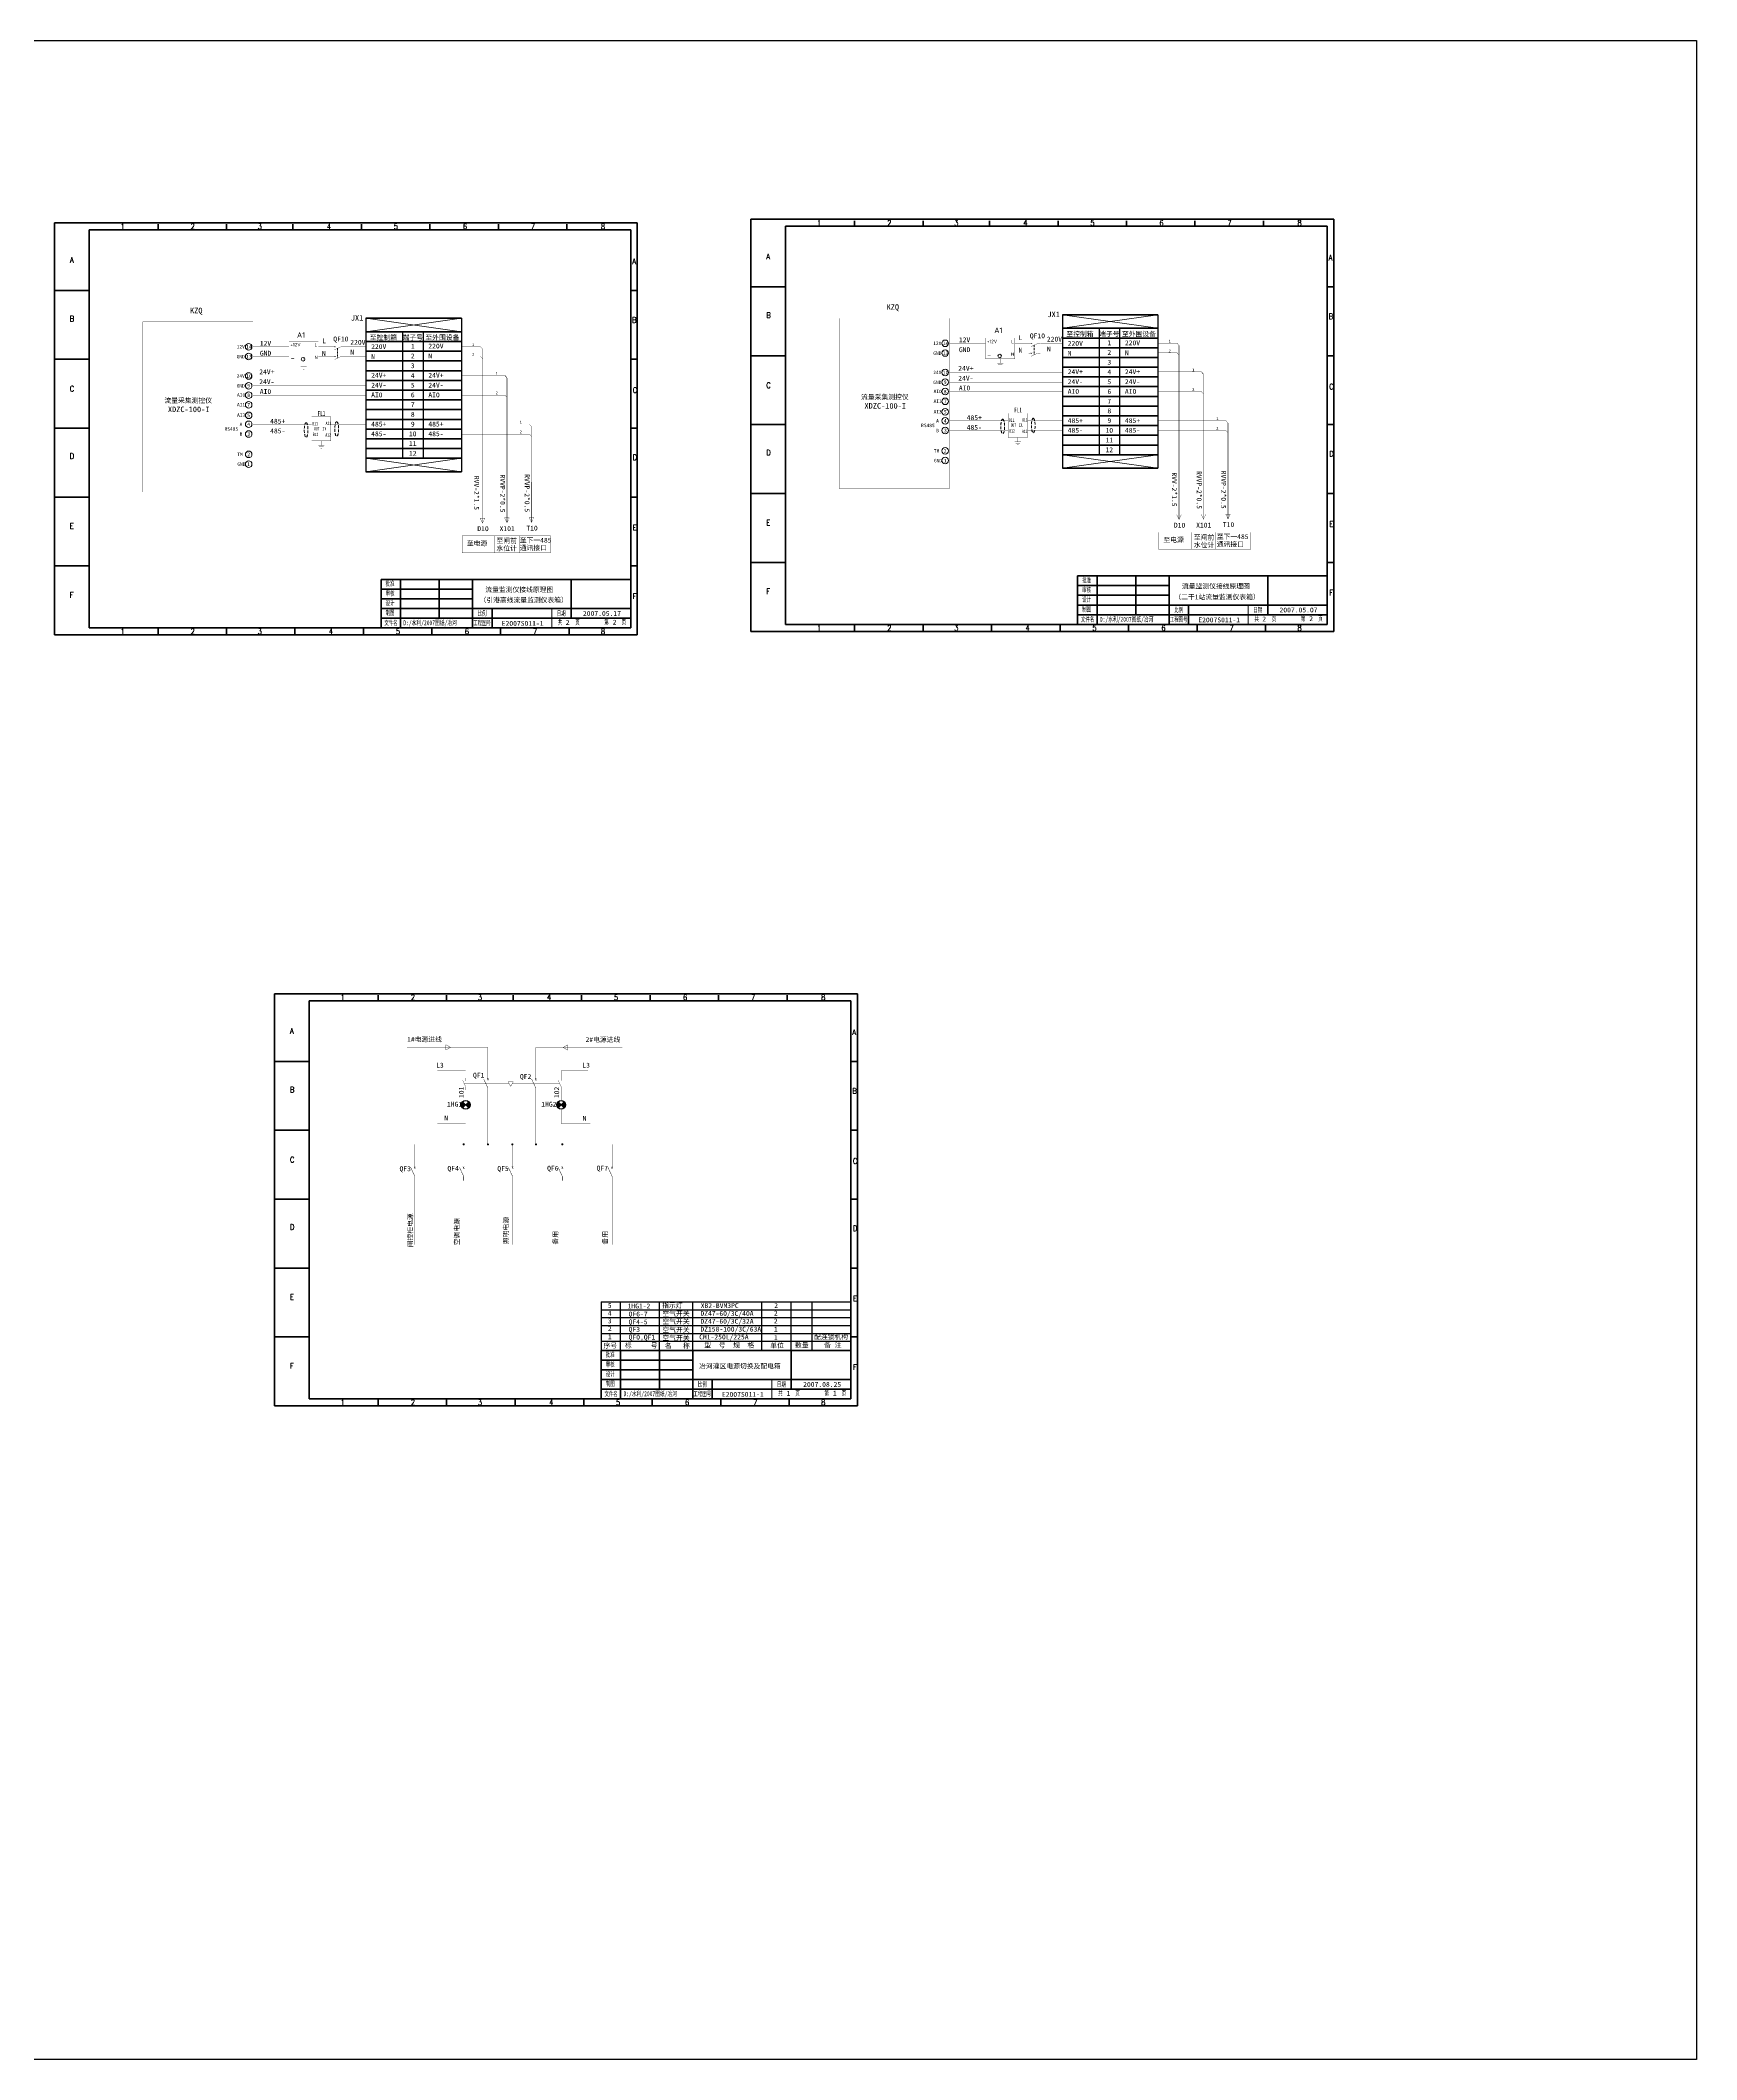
# Model space of a CAD drawing. Header units: millimetres. Extents: x 351 to 10319, y -5939 to 5511.
# Drawn here: x 3569 to 4763, y 4056 to 5511 of the extents above; entities that cross this region are included whole.
import ezdxf
from ezdxf.enums import TextEntityAlignment as Align

# ---------------------------------------------------------------- set-up
doc = ezdxf.new("R2010")
doc.units = ezdxf.units.MM
doc.linetypes.add('DASHED', pattern=[0.75, 0.5, -0.25])
for name, color, linetype in [('40', 7, 'Continuous'), ('41', 7, 'Continuous'), ('ELEMENT', 3, 'Continuous')]:
    doc.layers.add(name, color=color, linetype=linetype)
doc.layers.add('TEXT', color=1, linetype='Continuous', lineweight=50)
doc.styles.add('HZ', font='txt.shx', dxfattribs={"width": 0.65, "bigfont": 'hztxt.shx'})
doc.styles.add('song', font='SimSun.ttf', dxfattribs={"width": 0.65})
doc.styles.add('仿宋', font='SIMFANG.TTF', dxfattribs={"width": 0.65})
doc.styles.add('国标', font='gbenor.shx', dxfattribs={"bigfont": 'gbcbig.shx'})
doc.styles.add('图框', font='SimSun.ttf')

# ---------------------------------------------------------------- blocks, each defined once
blk = doc.blocks.new('电缆头2')
at = {"const_width": 0.202}
blk.add_lwpolyline([(-1.7, 0), (1.7, 0), (0, -3.5), (-1.7, 0)], close=True, dxfattribs=at)
blk.add_lwpolyline([(0, 5.2), (0, -3.5)], dxfattribs=at)
at = {"flags": 9}
blk.add_attdef('S', (0, 5.2), '', height=0.0000576, dxfattribs=at)
blk = doc.blocks.new('A3图框')
at = {"color": 0, "lineweight": 50}
for p, q in [((167.9, 122.9), (-252.1, 122.9)), ((-177.4, 121.9), (-177.4, 117.9)), ((-128.1, 121.9), (-128.1, 117.9)), ((-80.2, 121.9), (-80.2, 117.9)), ((-30.8, 121.9), (-30.8, 117.9)), ((18.5, 121.9), (18.5, 117.9)), ((67.9, 121.9), (67.9, 117.9)), ((117.3, 121.9), (117.3, 117.9)), ((-227.1, 74.2), (-252.1, 74.2)), ((167.9, 74.2), (163.3, 74.2)), ((-227.1, 24.6), (-252.1, 24.6)), ((167.9, 24.6), (163.3, 24.6)), ((-227.1, -25.1), (-252.1, -25.1)), ((167.5, -25.1), (163.3, -25.1)), ((-227.1, -74.8), (-252.1, -74.8)), ((167.9, -74.8), (163.3, -74.8)), ((-227.1, -124.4), (-252.1, -124.4)), ((167.9, -124.4), (163.3, -124.4)), ((167.9, -174.1), (-252.1, -174.1)), ((-177.4, -169.1), (-177.4, -174.1)), ((-128.1, -169.1), (-128.1, -174.1)), ((-78.7, -169.1), (-78.7, -174.1)), ((-29.3, -169.1), (-29.3, -174.1)), ((20, -169.1), (20, -174.1)), ((69.4, -169.1), (69.4, -174.1)), ((118.8, -169.1), (118.8, -174.1))]:
    blk.add_line(p, q, dxfattribs=at)
at = {"lineweight": 20}
blk.add_line((106.3, -155.1), (106.3, -169.1), dxfattribs=at)
at = {"layer": '40', "color": 0, "lineweight": 50}
for p, q in [((163.3, 117.9), (-227.1, 117.9)), ((163.3, -169.1), (163.3, 117.9)), ((-16.7, -134.1), (163.3, -134.1)), ((-16.7, -169.1), (-16.7, -134.1)), ((-16.7, -141.1), (49.3, -141.1)), ((-2.7, -169.1), (-2.7, -134.1)), ((25.3, -162.1), (25.3, -134.1)), ((49.3, -169.1), (49.3, -134.1)), ((120.3, -162.1), (120.3, -134.1)), ((-16.7, -148.1), (49.3, -148.1)), ((-16.7, -155.1), (163.3, -155.1)), ((63.3, -169.1), (63.3, -155.1)), ((63.3, -169.1), (63.3, -155.1)), ((120.3, -162.1), (120.3, -155.1)), ((-227.1, -169.1), (163.3, -169.1)), ((-16.7, -162.1), (163.3, -162.1))]:
    blk.add_line(p, q, dxfattribs=at)
at = {"layer": '41', "color": 0, "lineweight": 50}
for p, q in [((-252.1, 122.9), (-252.1, -174.1)), ((-227.1, 117.9), (-227.1, -169.1)), ((167.9, 122.9), (167.9, -174.1))]:
    blk.add_line(p, q, dxfattribs=at)
at = {"color": 0, "lineweight": 50, "style": 'HZ', "width": 0.75}
for s, p in [('1', (-204.5, 118.3)), ('2', (-153.9, 118.3)), ('3', (-105.6, 118.3)), ('4', (-55.8, 118.3)), ('5', (-7.5, 118.3)), ('6', (42.3, 118.3)), ('7', (91.3, 118.3)), ('8', (141.8, 118.3)), ('A', (-241, 94.1)), ('A', (164.3, 93.2)), ('B', (-241, 51.8)), ('B', (164.3, 50.9)), ('C', (-241, 1.3)), ('C', (164.7, 0.3)), ('D', (-241, -47.2)), ('D', (164.7, -48.1)), ('E', (-241, -97.7)), ('E', (164.7, -98.7)), ('F', (-241, -147.3)), ('F', (164.7, -148.2)), ('1', (-204.5, -173.6)), ('2', (-153.9, -173.6)), ('3', (-105.6, -173.6)), ('4', (-54.3, -173.6)), ('5', (-6, -173.6)), ('6', (43.7, -173.6)), ('7', (92.8, -173.6)), ('8', (141.8, -173.6))]:
    blk.add_text(s, height=4, dxfattribs=at).set_placement(p)
at = {"layer": '41', "color": 0, "lineweight": 20, "style": '仿宋', "width": 0.65}
for s, p in [('批准', (-13.4, -138.9)), ('审核', (-13.4, -145.9)), ('设计', (-13.4, -152.9)), ('制图', (-13.4, -159.9)), ('比例', (53, -160.3)), ('日期', (110, -160.3)), ('文件名', (-14.3, -167.2)), ('工程图号', (49.8, -167.2)), ('共     页', (110.8, -166.8)), ('第     页', (144.2, -166.6))]:
    blk.add_text(s, height=3.5, dxfattribs=at).set_placement(p)
blk = doc.blocks.new('接地')
at = {"const_width": 0.202}
for points in [[(-2.2, 1.1), (2.2, 1.1)], [(-1.6, 0), (1.6, 0)], [(0, 4.3), (0, 1.1)], [(-0.5, -1.1), (0.5, -1.1)]]:
    blk.add_lwpolyline(points, dxfattribs=at)
at = {"flags": 9}
blk.add_attdef('S', (0, 4.3), '', height=0.0000576, dxfattribs=at)
blk = doc.blocks.new('断路器3')
at = {"const_width": 0.202}
for points in [[(1.1, -4.5), (1.1, -2.4), (-1.1, 2.4)], [(0.7, 2.4), (1.5, 1.5)], [(0.7, 1.5), (1.5, 2.4)], [(1.1, 4.1), (1.1, 1.9)]]:
    blk.add_lwpolyline(points, dxfattribs=at)
at = {"flags": 9}
blk.add_attdef('S', (1.1, 4.1), '', height=0.0000576, dxfattribs=at)
blk = doc.blocks.new('动合（常开）触点')
at = {"const_width": 0.202}
for points in [[(-1.1, 2.2), (1.1, -2.5)], [(1.1, 4), (1.1, 1.8)], [(1.1, -2.5), (1.1, -4.7)]]:
    blk.add_lwpolyline(points, dxfattribs=at)
at = {"flags": 9}
blk.add_attdef('S', (1.1, 4), '', height=0.0000576, dxfattribs=at)
blk = doc.blocks.new('信号灯')
for p, q in [((2, -2.2), (-2.4, 2.2)), ((2, 2.2), (-2.4, -2.2))]:
    blk.add_line(p, q)
at = {"const_width": 0.202}
blk.add_lwpolyline([(-0.2, 5.5), (-0.2, 3.2)], dxfattribs=at)
blk.add_circle((-0.2, 0), 3.17)
for points in [[(-1.3, -1.1), (-3.3, 0.8), (-0.2, 0), (-2.4, 2.2)], [(-2.1, -1.9), (-3.3, -0.8), (-1.3, -1.1), (-3.3, 0.8)], [(0.9, 1.1), (2.9, -0.8), (-0.2, 0), (2, -2.2)], [(1.7, 1.9), (2.9, 0.8), (0.9, 1.1), (2.9, -0.8)], [(2, 2.2), (2, 2.2), (1.7, 1.9), (2.9, 0.8)], [(-2.4, -2.2), (-2.4, -2.2), (-2.1, -1.9), (-3.3, -0.8)]]:
    blk.add_solid(points)
at = {"flags": 9}
blk.add_attdef('S', (-0.2, 5.5), '', height=0.0000576, dxfattribs=at)
at = {"layer": 'ELEMENT', "flags": 9}
blk.add_attdef('S', (-0.2, 5.5), '', height=0.0000576, dxfattribs=at)

msp = doc.modelspace()

# ---------------------------------------------------------------- linework, layer by layer
at = {"lineweight": 18}
for p, q in [((4305.5, 5313.438), (4374.326, 5303.699)), ((4305.5, 5303.699), (4374.326, 5313.438)), ((3803.463, 5301.175), (3872.289, 5310.915)), ((3803.463, 5310.915), (3872.289, 5301.175)), ((4305.5, 5202.807), (4374.326, 5212.547)), ((4305.5, 5212.547), (4374.326, 5202.807)), ((3803.463, 5210.023), (3872.289, 5200.284)), ((3803.463, 5200.284), (3872.289, 5210.023))]:
    msp.add_line(p, q, dxfattribs=at)
at = {"color": 0, "linetype": 'Continuous'}
for p, q in [((4305.5, 5313.438), (4305.5, 5296.687)), ((4374.326, 5313.438), (4374.326, 5296.687)), ((3803.463, 5310.915), (3803.463, 5294.164)), ((3829.82, 5301.175), (3829.82, 5294.164)), ((3844.679, 5301.175), (3844.679, 5294.164)), ((3872.289, 5310.915), (3872.289, 5294.164)), ((4331.857, 5303.699), (4331.857, 5296.687)), ((4346.716, 5303.699), (4346.716, 5296.687)), ((3803.463, 5294.164), (3803.463, 5200.284)), ((3829.82, 5294.164), (3829.82, 5210.023)), ((3844.679, 5294.164), (3844.679, 5210.023)), ((3872.289, 5294.164), (3872.289, 5200.284)), ((4305.5, 5296.687), (4305.5, 5202.807)), ((4331.857, 5296.687), (4331.857, 5212.547)), ((4346.716, 5296.687), (4346.716, 5212.547)), ((4374.326, 5296.687), (4374.326, 5202.807))]:
    msp.add_line(p, q, dxfattribs=at)
at = {"linetype": 'DASHED', "lineweight": 20, "ltscale": 3}
for p, q in [((3783.099, 5289.283), (3783.099, 5282.271)), ((4285.136, 5291.586), (4285.136, 5284.575))]:
    msp.add_line(p, q, dxfattribs=at)
for p, q in [((3973.062, 4601.986), (3973.062, 4567.02)), ((3987.062, 4573.608), (3987.062, 4601.986)), ((4039.062, 4573.608), (4039.062, 4601.986))]:
    msp.add_line(p, q)
at = {"color": 0}
for p, q in [((3973.062, 4601.986), (4152.8, 4601.986)), ((4015.062, 4573.608), (4015.062, 4601.986)), ((4088.726, 4573.595), (4088.726, 4601.986)), ((4109.991, 4573.608), (4109.991, 4601.986)), ((4124.986, 4573.608), (4124.986, 4601.986)), ((3973.062, 4596.31), (4152.8, 4596.31)), ((3973.062, 4590.635), (4152.8, 4590.635)), ((3973.062, 4584.959), (4152.8, 4584.959)), ((3973.062, 4579.284), (4152.8, 4579.284)), ((3973.062, 4573.608), (4152.8, 4573.608)), ((3987.062, 4567.02), (3987.062, 4573.608)), ((4015.062, 4567.02), (4015.062, 4573.608)), ((4039.062, 4567.02), (4039.062, 4573.608)), ((4088.726, 4567.02), (4088.726, 4573.608)), ((4109.991, 4567.02), (4109.991, 4573.608)), ((4124.986, 4567.02), (4124.986, 4573.608))]:
    msp.add_line(p, q, dxfattribs=at)
msp.add_lwpolyline([(1635.619, 5511.216), (4762.542, 5511.216), (4762.542, 4055.829), (1635.619, 4055.829)], close=True)
at = {"lineweight": 20, "const_width": 0.2}
for points in [[(3642.452, 5308.349), (3642.452, 5185.69)], [(3642.452, 5308.349), (3722.072, 5308.349)], [(3722.072, 5308.349), (3722.072, 5185.69)], [(4144.489, 5310.873), (4224.109, 5310.873)], [(4144.489, 5310.873), (4144.489, 5188.214)], [(4224.109, 5310.873), (4224.109, 5188.214)], [(3642.452, 5185.69), (3722.072, 5185.69)], [(4144.489, 5188.214), (4224.109, 5188.214)], [(3872.736, 5154.105), (3872.736, 5141.887)], [(3872.736, 5154.105), (3936.583, 5154.105)], [(3896.282, 5154.105), (3896.282, 5141.887)], [(3913.931, 5154.105), (3913.931, 5141.887)], [(3936.583, 5154.105), (3936.583, 5141.887)], [(4374.773, 5156.629), (4441.21, 5156.629)], [(4374.773, 5156.629), (4374.773, 5144.41)], [(4398.318, 5156.629), (4398.318, 5144.41)], [(4415.968, 5156.629), (4415.968, 5144.41)], [(4441.21, 5156.629), (4441.21, 5144.41)], [(3872.736, 5141.887), (3936.583, 5141.887)], [(4374.773, 5144.41), (4441.21, 5144.41)]]:
    msp.add_lwpolyline(points, dxfattribs=at)
for points, const_width in [([(3778.994, 5290.363), (3769.184, 5290.363)], 0.2), ([(3778.994, 5283.352), (3769.184, 5283.352)], 0.2), ([(3886.035, 5290.512), (3887.459, 5288.829)], 0.19), ([(3886.035, 5283.5), (3887.459, 5281.818)], 0.19), ([(3887.458, 5288.83), (3887.457, 5163.405)], 0.38), ([(4281.031, 5292.666), (4271.22, 5292.666)], 0.2), ([(4281.031, 5285.655), (4271.22, 5285.655)], 0.2), ([(4388.072, 5293.035), (4389.495, 5291.353)], 0.19), ([(4388.072, 5286.023), (4389.495, 5284.341)], 0.19), ([(4389.495, 5291.353), (4389.494, 5165.929)], 0.38), ([(3903.685, 5269.844), (3905.108, 5268.161)], 0.19), ([(3903.685, 5269.548), (3905.108, 5267.865)], 0.19), ([(4405.721, 5272.367), (4407.145, 5270.685)], 0.19), ([(4405.721, 5272.071), (4407.145, 5270.389)], 0.19), ([(4407.144, 5270.39), (4407.143, 5166.147)], 0.38), ([(3903.685, 5255.524), (3905.108, 5253.842)], 0.19), ([(3905.107, 5267.866), (3905.106, 5163.624)], 0.38), ([(4405.721, 5258.048), (4407.145, 5256.365)], 0.19), ([(3921.334, 5234.489), (3922.757, 5232.807)], 0.19), ([(3921.334, 5227.478), (3922.757, 5225.795)], 0.19), ([(3922.756, 5232.808), (3922.755, 5163.843)], 0.38), ([(4423.37, 5237.013), (4424.794, 5235.33)], 0.19), ([(4423.37, 5230.001), (4424.794, 5228.319)], 0.19), ([(4424.793, 5235.332), (4424.792, 5166.366)], 0.38), ([(3891.38, 4766.067), (3891.38, 4785.335), (3833.033, 4785.335)], 0.2), ([(3861.145, 4783.564), (3861.145, 4787.33)], 0.24), ([(3864.406, 4785.447), (3861.145, 4787.33)], 0.24), ([(3861.145, 4783.564), (3864.406, 4785.447)], 0.24), ([(3925.883, 4766.062), (3925.883, 4785.335), (3988.342, 4785.335)], 0.2), ([(3948.852, 4787.218), (3945.591, 4785.335)], 0.24), ([(3945.591, 4785.335), (3948.852, 4783.453)], 0.24), ([(3948.852, 4787.218), (3948.852, 4783.453)], 0.24), ([(3875.364, 4760.474), (3875.364, 4768.415), (3854.865, 4768.415)], 0.2), ([(3891.38, 4715.512), (3891.38, 4756.129), (3888.356, 4762.61)], 0.302), ([(3890.842, 4763.119), (3891.931, 4761.669)], 0.302), ([(3891.756, 4763.119), (3891.005, 4761.669)], 0.302), ([(3891.38, 4766.067), (3891.38, 4762.394)], 0.302), ([(3905.91, 4760.561), (3909.675, 4760.561)], 0.24), ([(3905.91, 4760.561), (3907.792, 4757.3)], 0.24), ([(3907.792, 4757.3), (3909.675, 4760.561)], 0.24), ([(3925.886, 4753.104), (3925.886, 4756.129), (3922.861, 4762.61)], 0.302), ([(3925.345, 4763.114), (3926.434, 4761.664)], 0.302), ([(3926.259, 4763.114), (3925.508, 4761.664)], 0.302), ([(3925.883, 4766.062), (3925.883, 4762.389)], 0.302), ([(3944.162, 4763.474), (3944.162, 4768.415), (3944.162, 4768.415)], 0.2), ([(3963.546, 4768.415), (3944.162, 4768.415)], 0.2), ([(3875.364, 4749.464), (3875.364, 4754.521), (3875.364, 4754.77)], 0.2), ([(3925.886, 4753.104), (3925.886, 4715.512)], 0.2), ([(3944.162, 4755.199), (3944.162, 4749.464)], 0.2), ([(3875.364, 4730.618), (3854.865, 4730.618)], 0.2), ([(3875.364, 4740.822), (3875.364, 4730.618)], 0.2), ([(3944.162, 4740.822), (3944.162, 4730.618), (3944.162, 4730.618)], 0.2), ([(3944.162, 4730.618), (3965.277, 4730.618)], 0.2), ([(3909.129, 4715.512), (3909.129, 4715.512), (3838.703, 4715.512), (3909.129, 4715.512), (3980.896, 4715.512), (3980.896, 4698.747)], 0.2), ([(3838.703, 4715.512), (3838.703, 4698.747)], 0.2), ([(3873.916, 4715.512), (3873.916, 4698.747)], 0.2), ([(3909.129, 4715.512), (3909.129, 4698.747)], 0.2), ([(3945.012, 4715.512), (3945.012, 4698.747)], 0.2), ([(3838.703, 4702.412), (3838.703, 4698.739)], 0.302), ([(3838.703, 4689.449), (3838.703, 4692.473), (3835.678, 4698.955)], 0.302), ([(3838.165, 4699.464), (3839.253, 4698.014)], 0.302), ([(3839.078, 4699.464), (3838.327, 4698.014)], 0.302), ([(3838.703, 4689.449), (3838.703, 4643.246)], 0.2), ([(3873.916, 4689.449), (3873.916, 4692.473), (3870.891, 4698.955)], 0.302), ([(3873.378, 4699.464), (3874.466, 4698.014)], 0.302), ([(3874.291, 4699.464), (3873.54, 4698.014)], 0.302), ([(3873.916, 4689.449), (3873.916, 4643.246)], 0.2), ([(3909.129, 4689.449), (3909.129, 4692.473), (3906.104, 4698.955)], 0.302), ([(3908.591, 4699.464), (3909.679, 4698.014)], 0.302), ([(3909.504, 4699.464), (3908.754, 4698.014)], 0.302), ([(3909.129, 4689.449), (3909.129, 4643.246)], 0.2), ([(3945.012, 4689.449), (3945.012, 4692.473), (3941.988, 4698.955)], 0.302), ([(3944.474, 4699.464), (3945.563, 4698.014)], 0.302), ([(3945.388, 4699.464), (3944.637, 4698.014)], 0.302), ([(3945.012, 4689.449), (3945.012, 4643.246)], 0.2), ([(3980.896, 4689.449), (3980.896, 4692.473), (3977.871, 4698.955)], 0.302), ([(3980.358, 4699.464), (3981.446, 4698.014)], 0.302), ([(3981.271, 4699.464), (3980.521, 4698.014)], 0.302), ([(3980.896, 4689.449), (3980.896, 4643.246)], 0.2)]:
    msp.add_lwpolyline(points, dxfattribs=dict(const_width=const_width))
at = {"lineweight": 18, "const_width": 0.2}
for points in [[(3886.035, 5290.512), (3872.289, 5290.512)], [(3886.035, 5283.5), (3872.289, 5283.5)], [(4388.072, 5293.035), (4374.326, 5293.035)], [(4388.072, 5286.023), (4374.326, 5286.023)], [(3903.685, 5269.844), (3872.289, 5269.844)], [(4405.721, 5272.367), (4374.326, 5272.367)], [(3903.685, 5255.524), (3872.289, 5255.524)], [(4405.721, 5258.048), (4374.326, 5258.048)], [(3915.334, 5234.489), (3872.289, 5234.489)], [(3921.334, 5234.489), (3872.289, 5234.489)], [(3915.334, 5227.478), (3872.289, 5227.478)], [(3921.334, 5227.478), (3872.289, 5227.478)], [(4423.37, 5237.013), (4374.326, 5237.013)], [(4417.37, 5237.013), (4374.326, 5237.013)], [(4423.37, 5230.001), (4374.326, 5230.001)], [(4417.37, 5230.001), (4374.326, 5230.001)]]:
    msp.add_lwpolyline(points, dxfattribs=at)
at = {"const_width": 0.16}
for points in [[(3778.243, 5239.916), (3778.243, 5222.543), (3764.35, 5222.543), (3764.35, 5239.916), (3778.243, 5239.916)], [(4280.28, 5242.439), (4280.28, 5225.066), (4266.387, 5225.066), (4266.387, 5242.439), (4280.28, 5242.439)]]:
    msp.add_lwpolyline(points, close=True, dxfattribs=at)
at = {"linetype": 'DASHED', "const_width": 0.302}
for points in [[(3889.868, 4759.369), (3874.283, 4759.307)], [(3889.868, 4759.369), (3906.597, 4759.369)], [(3908.987, 4759.369), (3924.374, 4759.369)], [(3924.374, 4759.369), (3943.082, 4759.369)]]:
    msp.add_lwpolyline(points, dxfattribs=at)
at = {"const_width": 0.75}
for points in [[(3873.541, 4715.512, 1), (3874.291, 4715.512, 1)], [(3891.016, 4715.46, 1), (3891.766, 4715.46, 1)], [(3908.618, 4715.46, 1), (3909.368, 4715.46, 1)], [(3925.668, 4715.46, 1), (3926.418, 4715.46, 1)], [(3944.637, 4715.512, 1), (3945.387, 4715.512, 1)]]:
    msp.add_lwpolyline(points, format="xyb", close=True, dxfattribs=at)
at = {"lineweight": 20}
for centre in [(3718.979, 5290.359), (3718.979, 5283.347), (4221.016, 5292.882), (4221.016, 5285.87), (3718.979, 5269.324), (4221.016, 5271.847), (3718.979, 5262.312), (3718.979, 5255.545), (4221.016, 5264.835), (4221.016, 5258.068), (3718.979, 5248.533), (3718.979, 5240.964), (4221.016, 5251.057), (4221.016, 5243.488), (4221.016, 5237.033), (3718.979, 5234.51), (3718.979, 5227.498), (4221.016, 5230.021), (3718.979, 5212.851), (4221.016, 5215.375), (4221.016, 5208.363), (3718.979, 5205.84)]:
    msp.add_circle(centre, 2.371, dxfattribs=at)
at = {"lineweight": 9}
for centre, start, end in [((3873.916, 4715.508), 0, 180), ((3873.916, 4715.508), 180, 0), ((3891.391, 4715.456), 0, 180), ((3891.391, 4715.456), 180, 0), ((3908.993, 4715.456), 0, 180), ((3908.993, 4715.456), 180, 0), ((3926.043, 4715.456), 0, 180), ((3926.043, 4715.456), 180, 0), ((3945.012, 4715.508), 0, 180), ((3945.012, 4715.508), 180, 0)]:
    msp.add_arc(centre, 0.243, start, end, dxfattribs=at)
at = {"linetype": 'DASHED', "lineweight": 20, "ltscale": 4}
for centre in [(3760.373, 5230.407), (3782.402, 5231.094), (4262.409, 5232.93), (4284.439, 5233.617)]:
    msp.add_ellipse(centre, major_axis=(0, 5.253), ratio=0.25714078, dxfattribs=at)
at = {"layer": '40', "lineweight": 20, "ltscale": 10, "const_width": 0.2}
for points in [[(3722.072, 5290.363), (3748.01, 5290.363)], [(3722.072, 5283.352), (3748.01, 5283.352)], [(3787.636, 5290.363), (3803.463, 5290.363)], [(3787.636, 5283.352), (3803.463, 5283.352)], [(4224.109, 5292.887), (4250.046, 5292.887)], [(4224.109, 5285.875), (4250.046, 5285.875)], [(4289.673, 5292.666), (4305.5, 5292.666)], [(4289.673, 5285.655), (4305.5, 5285.655)], [(3722.072, 5269.328), (3803.463, 5269.328)], [(4224.109, 5271.852), (4305.5, 5271.852)], [(3722.072, 5262.317), (3803.463, 5262.317)], [(3722.072, 5255.55), (3803.463, 5255.55)], [(4224.109, 5264.84), (4305.5, 5264.84)], [(4224.109, 5258.073), (4305.5, 5258.073)], [(3722.072, 5234.515), (3764.35, 5234.515)], [(3722.072, 5227.503), (3764.35, 5227.503)], [(3778.243, 5234.515), (3803.463, 5234.515)], [(3778.243, 5227.503), (3803.463, 5227.503)], [(4224.109, 5237.038), (4266.387, 5237.038)], [(4224.109, 5230.026), (4266.387, 5230.026)], [(4280.28, 5237.038), (4305.5, 5237.038)], [(4280.28, 5230.026), (4305.5, 5230.026)]]:
    msp.add_lwpolyline(points, dxfattribs=at)
for points in [[(3748.01, 5294.421), (3769.184, 5294.421), (3769.184, 5279.413), (3748.01, 5279.413), (3748.01, 5294.421)], [(4250.046, 5296.724), (4271.22, 5296.724), (4271.22, 5281.716), (4250.046, 5281.716), (4250.046, 5296.724)]]:
    msp.add_lwpolyline(points, close=True, dxfattribs=at)
at = {"layer": '40', "lineweight": 20, "ltscale": 10}
for centre in [(4260.239, 5283.734), (3758.202, 5281.431)]:
    msp.add_circle(centre, 1.307, dxfattribs=at)
at = {"layer": 'TEXT', "color": 0}
for p, q in [((4305.5, 5313.438), (4374.326, 5313.438)), ((3803.463, 5310.915), (3872.289, 5310.915)), ((3803.463, 5301.175), (3872.289, 5301.175)), ((4305.5, 5303.699), (4374.326, 5303.699)), ((3803.463, 5294.164), (3872.289, 5294.164)), ((3803.463, 5294.164), (3872.289, 5294.164)), ((3803.463, 5287.152), (3872.289, 5287.152)), ((4305.5, 5296.687), (4374.326, 5296.687)), ((4305.5, 5296.687), (4374.326, 5296.687)), ((4305.5, 5289.675), (4374.326, 5289.675)), ((3803.463, 5280.14), (3872.289, 5280.14)), ((3803.463, 5273.129), (3872.289, 5273.129)), ((4305.5, 5282.664), (4374.326, 5282.664)), ((4305.5, 5275.652), (4374.326, 5275.652)), ((4305.5, 5268.64), (4374.326, 5268.64)), ((3803.463, 5266.117), (3872.289, 5266.117)), ((3803.463, 5259.105), (3872.289, 5259.105)), ((4305.5, 5261.629), (4374.326, 5261.629)), ((4305.5, 5254.617), (4374.326, 5254.617)), ((3803.463, 5252.093), (3872.289, 5252.093)), ((3803.463, 5245.082), (3872.289, 5245.082)), ((4305.5, 5247.605), (4374.326, 5247.605)), ((4305.5, 5240.593), (4374.326, 5240.593)), ((3803.463, 5238.07), (3872.289, 5238.07)), ((3803.463, 5231.058), (3872.289, 5231.058)), ((4305.5, 5233.582), (4374.326, 5233.582)), ((4305.5, 5226.57), (4374.326, 5226.57)), ((3803.463, 5224.047), (3872.289, 5224.047)), ((3803.463, 5217.035), (3872.289, 5217.035)), ((4305.5, 5219.558), (4374.326, 5219.558)), ((4305.5, 5212.547), (4374.326, 5212.547)), ((4305.5, 5212.547), (4374.326, 5212.547)), ((4305.5, 5212.547), (4374.326, 5212.547)), ((3803.463, 5210.023), (3872.289, 5210.023)), ((3803.463, 5210.023), (3872.289, 5210.023)), ((3803.463, 5210.023), (3872.289, 5210.023)), ((3803.463, 5200.284), (3872.289, 5200.284)), ((4305.5, 5202.807), (4374.326, 5202.807))]:
    msp.add_line(p, q, dxfattribs=at)

# ---------------------------------------------------------------- block references
at = {"lineweight": 18}
for p in [(3887.458, 5166.861), (3905.107, 5167.079), (3922.756, 5167.298), (4389.494, 5169.384), (4407.144, 5169.603), (4424.793, 5169.822)]:
    msp.add_blockref('电缆头2', p, dxfattribs=at)
for p in [(3875.566, 4743.996), (3944.365, 4743.996)]:
    msp.add_blockref('信号灯', p)
at = {"layer": '40', "lineweight": 20, "ltscale": 10}
for name, p in [('A3图框', (3831.052, 5256.835)), ('A3图框', (4333.088, 5259.359)), ('接地', (3758.597, 5275.092)), ('接地', (4260.633, 5277.395)), ('接地', (4273.333, 5220.745)), ('接地', (3771.297, 5218.222)), ('A3图框', (3989.751, 4701.151)), ('动合（常开）触点', (3874.295, 4759.446)), ('动合（常开）触点', (3943.094, 4759.508))]:
    msp.add_blockref(name, p, dxfattribs=at)
at = {"layer": '40', "lineweight": 20, "ltscale": 10, "rotation": 90}
for p in [(3783.099, 5289.283), (3783.099, 5282.271), (4285.136, 5291.586), (4285.136, 5284.575)]:
    msp.add_blockref('断路器3', p, dxfattribs=at)
at = {"layer": '40', "lineweight": 20, "ltscale": 10, "xscale": 0.4000000000000909, "yscale": 0.3999999999996362, "zscale": 0.4}
for p in [(4260.257, 5283.221), (3758.22, 5280.918)]:
    msp.add_blockref('接地', p, dxfattribs=at)

# ---------------------------------------------------------------- texts
at = {"color": 0, "linetype": 'Continuous', "style": 'song'}
for s, height, p in [('KZQ', 4, (3676.693, 5314.491)), ('JX1', 4, (3792.598, 5309.22)), ('KZQ', 4, (4178.73, 5317.014)), ('JX1', 4, (4294.635, 5311.743)), ('至控制箱', 3.5, (3806.275, 5295.359)), ('端子号', 3.5, (3829.886, 5295.359)), ('至外围设备', 3.5, (3846.32, 5295.359)), ('至控制箱', 3.5, (4308.312, 5297.882)), ('端子号', 3.5, (4331.923, 5297.882)), ('至外围设备', 3.5, (4348.357, 5297.882)), ('XDZC-100-I', 4, (3660.762, 5243.284)), ('XDZC-100-I', 4, (4162.799, 5245.807)), ('D10', 3.5, (3883.769, 5157.517)), ('至闸前', 3.5, (3897.582, 5148.872)), ('X101', 3.5, (3899.805, 5157.567)), ('至下一485', 3.5, (3914.335, 5149.21)), ('T10', 3.5, (3919.067, 5157.955)), ('至电源', 3.5, (4378.229, 5149.542)), ('D10', 3.5, (4385.806, 5160.041)), ('至闸前', 3.5, (4400.18, 5151.275)), ('X101', 3.5, (4401.842, 5160.091)), ('至下一485', 3.5, (4416.709, 5151.812)), ('T10', 3.5, (4421.104, 5160.478)), ('至电源', 3.5, (3876.192, 5147.019)), ('水位计', 3.5, (3897.582, 5143.4)), ('通讯接口', 3.5, (3914.335, 5143.737)), ('水位计', 3.5, (4400.18, 5145.802)), ('通讯接口', 3.5, (4416.709, 5146.339))]:
    msp.add_text(s, height=height, dxfattribs=at).set_placement(p)
at = {"lineweight": 9}
for s, height, style, p in [('A1', 4, '国标', (3753.752, 5296.895)), ('A1', 4, '国标', (4256.322, 5300.254)), ('L', 3.5, 'song', (4273.922, 5295.211)), ('220V', 3.5, 'song', (4294.238, 5294.167)), ('GND', 2.5, 'song', (3710.324, 5281.996)), ('12V', 2.5, 'song', (3710.313, 5289.152)), ('GND', 3.5, 'song', (3727.008, 5283.987)), ('12V', 3.5, 'song', (3726.998, 5291.143)), ('+12V', 2.5, '国标', (3749.006, 5290.638)), ('N', 2.5, '国标', (3766.418, 5281.467)), ('L', 2.5, '国标', (3766.537, 5290.533)), ('N', 3.5, 'song', (3771.766, 5283.842)), ('L', 3.5, 'song', (3771.885, 5292.908)), ('220V', 3.5, 'song', (3792.201, 5291.864)), ('N', 3.5, 'song', (3792.212, 5284.709)), ('220V', 3.5, 'song', (3807.238, 5288.777)), ('N', 3.5, 'song', (3807.248, 5281.621)), ('220V', 3.5, 'song', (3848.454, 5289.152)), ('N', 3.5, 'song', (3848.464, 5281.996)), ('GND', 2.5, 'song', (4212.361, 5284.519)), ('12V', 2.5, 'song', (4212.35, 5291.675)), ('GND', 3.5, 'song', (4230.831, 5286.51)), ('12V', 3.5, 'song', (4230.821, 5293.666)), ('+12V', 2.5, '国标', (4251.043, 5292.941)), ('-', 4, '国标', (4251.254, 5282.706)), ('N', 2.5, '国标', (4268.455, 5283.77)), ('L', 2.5, '国标', (4268.574, 5292.836)), ('N', 3.5, 'song', (4273.803, 5286.145)), ('N', 3.5, 'song', (4294.249, 5287.012)), ('220V', 3.5, 'song', (4309.274, 5291.08)), ('N', 3.5, 'song', (4309.285, 5283.924)), ('220V', 3.5, 'song', (4350.49, 5291.455)), ('N', 3.5, 'song', (4350.501, 5284.299)), ('24V', 2.5, 'song', (3710.313, 5268.116)), ('24V+', 3.5, 'song', (3726.545, 5270.591)), ('-', 4, '国标', (3749.217, 5280.403)), ('24V+', 3.5, 'song', (3807.238, 5268.116)), ('24V+', 3.5, 'song', (3848.454, 5268.116)), ('24V', 2.5, 'song', (4212.35, 5270.64)), ('24V+', 3.5, 'song', (4230.368, 5273.114)), ('24V-', 3.5, 'song', (4230.379, 5265.959)), ('24V+', 3.5, 'song', (4309.274, 5270.64)), ('24V+', 3.5, 'song', (4350.49, 5270.64)), ('GND', 2.5, 'song', (3710.324, 5260.961)), ('AI0', 2.5, 'song', (3710.573, 5254.429)), ('24V-', 3.5, 'song', (3726.556, 5263.435)), ('AI0', 3.5, 'song', (3726.988, 5256.387)), ('AI0', 3.5, 'song', (3807.248, 5253.949)), ('24V-', 3.5, 'song', (3807.248, 5260.961)), ('AI0', 3.5, 'song', (3848.464, 5253.949)), ('24V-', 3.5, 'song', (3848.464, 5260.961)), ('GND', 2.5, 'song', (4212.361, 5263.484)), ('AI0', 2.5, 'song', (4212.609, 5256.952)), ('AI0', 3.5, 'song', (4230.811, 5258.91)), ('AI0', 3.5, 'song', (4309.285, 5256.472)), ('24V-', 3.5, 'song', (4309.285, 5263.484)), ('AI0', 3.5, 'song', (4350.501, 5256.472)), ('24V-', 3.5, 'song', (4350.501, 5263.484)), ('AI1', 2.5, 'song', (3710.573, 5247.417)), ('AI3', 2.5, 'song', (3710.573, 5239.848)), ('AI1', 2.5, 'song', (4212.609, 5249.94)), ('AI3', 2.5, 'song', (4212.609, 5242.372)), ('485+', 3.5, 'song', (4236.471, 5237.527)), ('RS485', 2.5, 'song', (3701.568, 5229.915)), ('A', 2.5, 'song', (3712.43, 5233.228)), ('B', 2.5, 'song', (3712.43, 5226.216)), ('485+', 3.5, 'song', (3734.434, 5235.003)), ('485-', 3.5, 'song', (3734.434, 5227.991)), ('485+', 3.5, 'song', (3807.248, 5232.914)), ('485-', 3.5, 'song', (3807.248, 5225.902)), ('485+', 3.5, 'song', (3848.464, 5232.914)), ('485-', 3.5, 'song', (3848.464, 5225.902)), ('RS485', 2.5, 'song', (4203.605, 5232.438)), ('A', 2.5, 'song', (4214.467, 5235.751)), ('B', 2.5, 'song', (4214.467, 5228.739)), ('485-', 3.5, 'song', (4236.471, 5230.515)), ('485+', 3.5, 'song', (4309.285, 5235.437)), ('485-', 3.5, 'song', (4309.285, 5228.426)), ('485+', 3.5, 'song', (4350.501, 5235.437)), ('485-', 3.5, 'song', (4350.501, 5228.426)), ('TM', 2.5, 'song', (3710.777, 5211.569)), ('TM', 2.5, 'song', (4212.814, 5214.093)), ('GND', 2.5, 'song', (3710.777, 5204.558)), ('GND', 2.5, 'song', (4212.814, 5207.081))]:
    msp.add_text(s, height=height, dxfattribs=dict(at, style=style)).set_placement(p)
at = {"color": 0, "style": 'song'}
for s, height, p in [('QF10', 3.5, (3779.934, 5294.244)), ('QF10', 3.5, (4281.971, 5296.547)), ('14', 2.625, (3717.141, 5289.026)), ('13', 2.625, (3717.141, 5282.015)), ('14', 2.625, (4219.178, 5291.55)), ('13', 2.625, (4219.178, 5284.538)), ('10', 2.625, (3717.141, 5267.991)), ('10', 2.625, (4219.178, 5270.515)), ('8', 2.625, (3717.924, 5254.213)), ('9', 2.625, (3717.924, 5260.98)), ('8', 2.625, (4219.96, 5256.736)), ('9', 2.625, (4219.96, 5263.503)), ('5', 2.625, (3717.924, 5239.632)), ('7', 2.625, (3717.924, 5247.201)), ('5', 2.625, (4219.96, 5242.156)), ('7', 2.625, (4219.96, 5249.724)), ('4', 2.625, (3717.924, 5233.177)), ('3', 2.625, (3718.008, 5226.195)), ('4', 2.625, (4219.96, 5235.701)), ('3', 2.625, (4220.044, 5228.719)), ('2', 2.625, (3717.924, 5211.519)), ('2', 2.625, (4219.96, 5214.043)), ('1', 2.625, (3717.924, 5204.508)), ('1', 2.625, (4219.96, 5207.031)), ('1#电源进线', 3.5, (3833.172, 4789.493)), ('2#电源进线', 3.5, (3961.732, 4789.307)), ('L3', 3.5, (3854.061, 4770.854)), ('L3', 3.5, (3959.448, 4770.854)), ('QF1', 3.5, (3880.639, 4763.617)), ('QF2', 3.5, (3914.448, 4762.688)), ('1HG1', 3.5, (3861.881, 4742.701)), ('1HG2', 3.5, (3929.835, 4742.701)), ('N', 3.5, (3859.943, 4732.737)), ('N', 3.5, (3959.66, 4732.512)), ('QF3', 3.5, (3827.679, 4696.176)), ('QF4', 3.5, (3862.212, 4696.436)), ('QF5', 3.5, (3898.178, 4696.306)), ('QF6', 3.5, (3934.077, 4696.558)), ('QF7', 3.5, (3969.728, 4696.62)), ('5', 3.5, (3977.84, 4597.677)), ('1HG1-2', 3.5, (3992.015, 4597.265)), ('指示灯', 3.5, (4016.943, 4597.665)), ('XB2-BVM3PC', 3.5, (4044.759, 4597.534)), ('4', 3.5, (3977.84, 4592.002)), ('3', 3.5, (3977.84, 4586.52)), ('QF6-7', 3.5, (3992.799, 4591.477)), ('QF4-5', 3.5, (3992.799, 4585.802)), ('空气开关', 3.5, (4017.166, 4591.795)), ('空气开关', 3.5, (4017.166, 4586.12)), ('DZ47-60/3C/40A', 3.5, (4044.528, 4591.924)), ('DZ47-60/3C/32A', 3.5, (4044.528, 4586.249)), ('2', 3.5, (3977.84, 4580.991)), ('1', 3.5, (3977.84, 4575.025)), ('QF3', 3.5, (3992.799, 4580.401)), ('QF0,QF1', 3.5, (3992.799, 4574.837)), ('空气开关', 3.5, (4017.166, 4580.127)), ('空气开关', 3.5, (4017.166, 4574.282)), ('CM1-250L/225A', 3.5, (4043.655, 4574.947)), ('DZ158-100/3C/63A', 3.5, (4044.528, 4580.573))]:
    msp.add_text(s, height=height, dxfattribs=at).set_placement(p)
at = {"color": 0}
for s, height, style, p in [('2', 3.5, 'song', (3837.227, 5281.98)), ('1', 3.5, 'song', (3837.227, 5288.991)), ('2', 2, 'song', (3880.743, 5283.907)), ('1', 2, 'song', (3880.743, 5290.919)), ('2', 3.5, 'song', (4339.264, 5284.503)), ('1', 3.5, 'song', (4339.264, 5291.515)), ('2', 2, 'song', (4382.78, 5286.43)), ('1', 2, 'song', (4382.78, 5293.442)), ('4', 3.5, 'song', (3837.227, 5267.956)), ('3', 3.5, 'song', (3837.227, 5274.968)), ('1', 2, 'song', (3897.745, 5270.176)), ('4', 3.5, 'song', (4339.264, 5270.48)), ('3', 3.5, 'song', (4339.264, 5277.491)), ('1', 2, 'song', (4399.782, 5272.7)), ('5', 3.5, 'song', (3837.227, 5260.944)), ('6', 3.5, 'song', (3837.227, 5253.933)), ('2', 2, 'song', (3897.745, 5256.153)), ('5', 3.5, 'song', (4339.264, 5263.468)), ('6', 3.5, 'song', (4339.264, 5256.456)), ('2', 2, 'song', (4399.782, 5258.676)), ('8', 3.5, 'song', (3837.227, 5239.909)), ('7', 3.5, 'song', (3837.227, 5246.921)), ('8', 3.5, 'song', (4339.264, 5242.433)), ('7', 3.5, 'song', (4339.264, 5249.444)), ('1', 2, 'song', (4417.136, 5237.641)), ('10', 3.5, 'song', (3837.227, 5225.886)), ('9', 3.5, 'song', (3837.227, 5232.898)), ('2', 2, 'song', (3915.099, 5228.106)), ('1', 2, 'song', (3915.099, 5235.118)), ('10', 3.5, 'song', (4339.264, 5228.409)), ('9', 3.5, 'song', (4339.264, 5235.421)), ('2', 2, 'song', (4417.136, 5230.629)), ('11', 3.5, 'song', (3837.227, 5218.874)), ('12', 3.5, 'song', (3837.227, 5211.863)), ('11', 3.5, 'song', (4339.264, 5221.398)), ('12', 3.5, 'song', (4339.264, 5214.386)), ('2', 3.5, 'song', (4099.095, 4597.599)), ('2', 3.5, 'song', (4098.884, 4592.137)), ('2', 3.5, 'song', (4098.884, 4586.461)), ('序号', 3.5, '图框', (3979.639, 4568.759)), ('标     号', 3.5, 'song', (4001.836, 4568.806)), ('名   称', 3.5, 'song', (4027.892, 4568.679)), ('型  号  规  格', 3.5, 'song', (4065.347, 4568.979)), ('单位', 3.5, 'song', (4099.82, 4568.804)), ('1', 3.5, 'song', (4098.884, 4580.615)), ('1', 3.5, 'song', (4098.884, 4574.404)), ('数量', 3.5, 'song', (4117.597, 4569.013)), ('配连锁机构', 3.5, 'song', (4138.66, 4575.004)), ('备 注', 3.5, 'song', (4139.94, 4569.208))]:
    msp.add_text(s, height=height, dxfattribs=dict(at, style=style)).set_placement(p, align=Align.CENTER)
at = {"linetype": 'DASHED', "ltscale": 4, "style": 'song', "width": 0.65}
for s, height, p in [('FL1', 3.5, (3768.665, 5240.58)), ('FL1', 3.5, (4270.701, 5243.103)), ('B11', 2.45, (3764.921, 5233.757)), ('B12', 2.45, (3765.233, 5225.974)), ('OUT', 2.45, (3766.141, 5230.18)), ('IN', 2.45, (3772.184, 5230.143)), ('A12', 2.45, (3774.285, 5225.655)), ('A11', 2.45, (3774.434, 5233.982)), ('B11', 2.45, (4266.958, 5236.28)), ('B12', 2.45, (4267.269, 5228.497)), ('OUT', 2.45, (4268.178, 5232.703)), ('IN', 2.45, (4274.221, 5232.667)), ('A12', 2.45, (4276.321, 5228.178)), ('A11', 2.45, (4276.471, 5236.506))]:
    msp.add_text(s, height=height, dxfattribs=at).set_placement(p)
at = {"color": 0, "linetype": 'Continuous', "style": 'song'}
for s, p in [('RVV-2*1.5', (3881.51, 5197.349)), ('RVVP-2*0.5', (3900.261, 5198.308)), ('RVVP-2*0.5', (3917.91, 5198.528)), ('RVV-2*1.5', (4384.409, 5199.832)), ('RVVP-2*0.5', (4402.298, 5200.832)), ('RVVP-2*0.5', (4419.947, 5201.051))]:
    msp.add_text(s, height=3.5, rotation=270, dxfattribs=at).set_placement(p)
at = {"color": 0, "style": 'song'}
for s, p in [('101', (3873.987, 4748.926)), ('102', (3942.734, 4748.825)), ('闸控柜电源', (3837.137, 4641.346)), ('空调电源', (3870.779, 4642.77)), ('照明电源', (3906.132, 4643.625)), ('备用', (3941.769, 4643.34)), ('备用', (3977.653, 4643.34))]:
    msp.add_text(s, height=3.5, rotation=90, dxfattribs=at).set_placement(p)
at = {"layer": '41', "color": 0, "style": 'song'}
for s, p in [('流量采集测控仪', (3658.268, 5249.94)), ('流量采集测控仪', (4160.305, 5252.463)), ('（引港高线流量监测仪表箱）', (3885.322, 5106.116)), ('流量监测仪接线原理图', (3889.529, 5113.589)), ('（二干1站流量监测仪表箱）', (4386.157, 5108.337)), ('流量监测仪接线原理图', (4391.566, 5116.112)), ('2007.05.17', (3959.901, 5096.426)), ('E2007S011-1', (4403.399, 5091.786)), ('2', (4449.529, 5092.459)), ('2007.05.07', (4461.938, 5098.949)), ('2', (4483.362, 5092.672)), ('E2007S011-1', (3901.362, 5089.263)), ('2', (3947.492, 5089.936)), ('2', (3981.325, 5090.148)), ('冶河灌区电源切换及配电箱', (4043.629, 4553.933)), ('2007.08.25', (4118.6, 4540.741)), ('E2007S011-1', (4060.062, 4533.578)), ('1', (4106.636, 4534.251)), ('1', (4140.024, 4534.464))]:
    msp.add_text(s, height=3.5, dxfattribs=at).set_placement(p)
at = {"layer": '41', "color": 0, "style": 'song', "width": 0.7}
for p in [(4332.444, 5092.219), (3830.408, 5089.696), (3989.107, 4534.011)]:
    msp.add_text('D:/水利/2007图纸/冶河', height=3.5, dxfattribs=at).set_placement(p)

doc.saveas('drawing.dxf')
